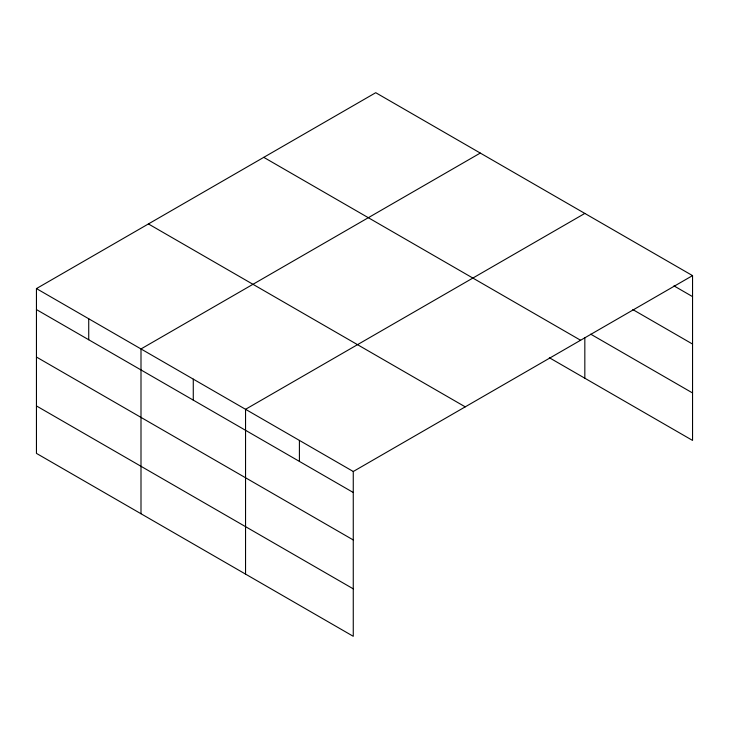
<?xml version="1.0" encoding="UTF-8"?>
<svg xmlns="http://www.w3.org/2000/svg" width="729" height="729" viewBox="0 0 729 729"><rect width="100%" height="100%" fill="white"/><g stroke="black" fill="none" stroke-linecap="round" stroke-linejoin="round"><path stroke-width="1.09" d="M692.55 275.617L375.736 92.701L36.45 288.584L36.45 453.383L353.264 636.299L353.264 471.499L692.55 275.617L692.55 440.416L549.329 357.72M480.283 153.063L140.998 348.945L140.998 513.745M584.831 213.424L245.545 409.306L245.545 574.106M673.942 285.868L692.55 296.612M632.818 309.579L692.55 344.061M590.709 334.164L692.55 392.958M263.77 157.346L580.585 340.252M148.415 223.94L465.23 406.855M36.45 288.584L353.264 471.499M36.45 309.579L353.264 492.494M36.45 357.037L353.264 539.952M36.45 405.935L353.264 588.841M584.831 337.545L584.831 378.223M299.409 440.398L299.409 461.393M193.276 379.126L193.276 400.121M88.728 318.764L88.728 339.76"/></g></svg>
